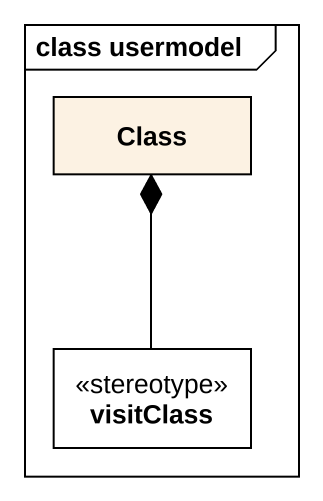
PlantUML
@startuml
mainframe class usermodel
hide circle
hide empty members
class "Class" as Class_
class visitClass <<stereotype>> #FFFFFF
visitClass -up-* Class_
@enduml
